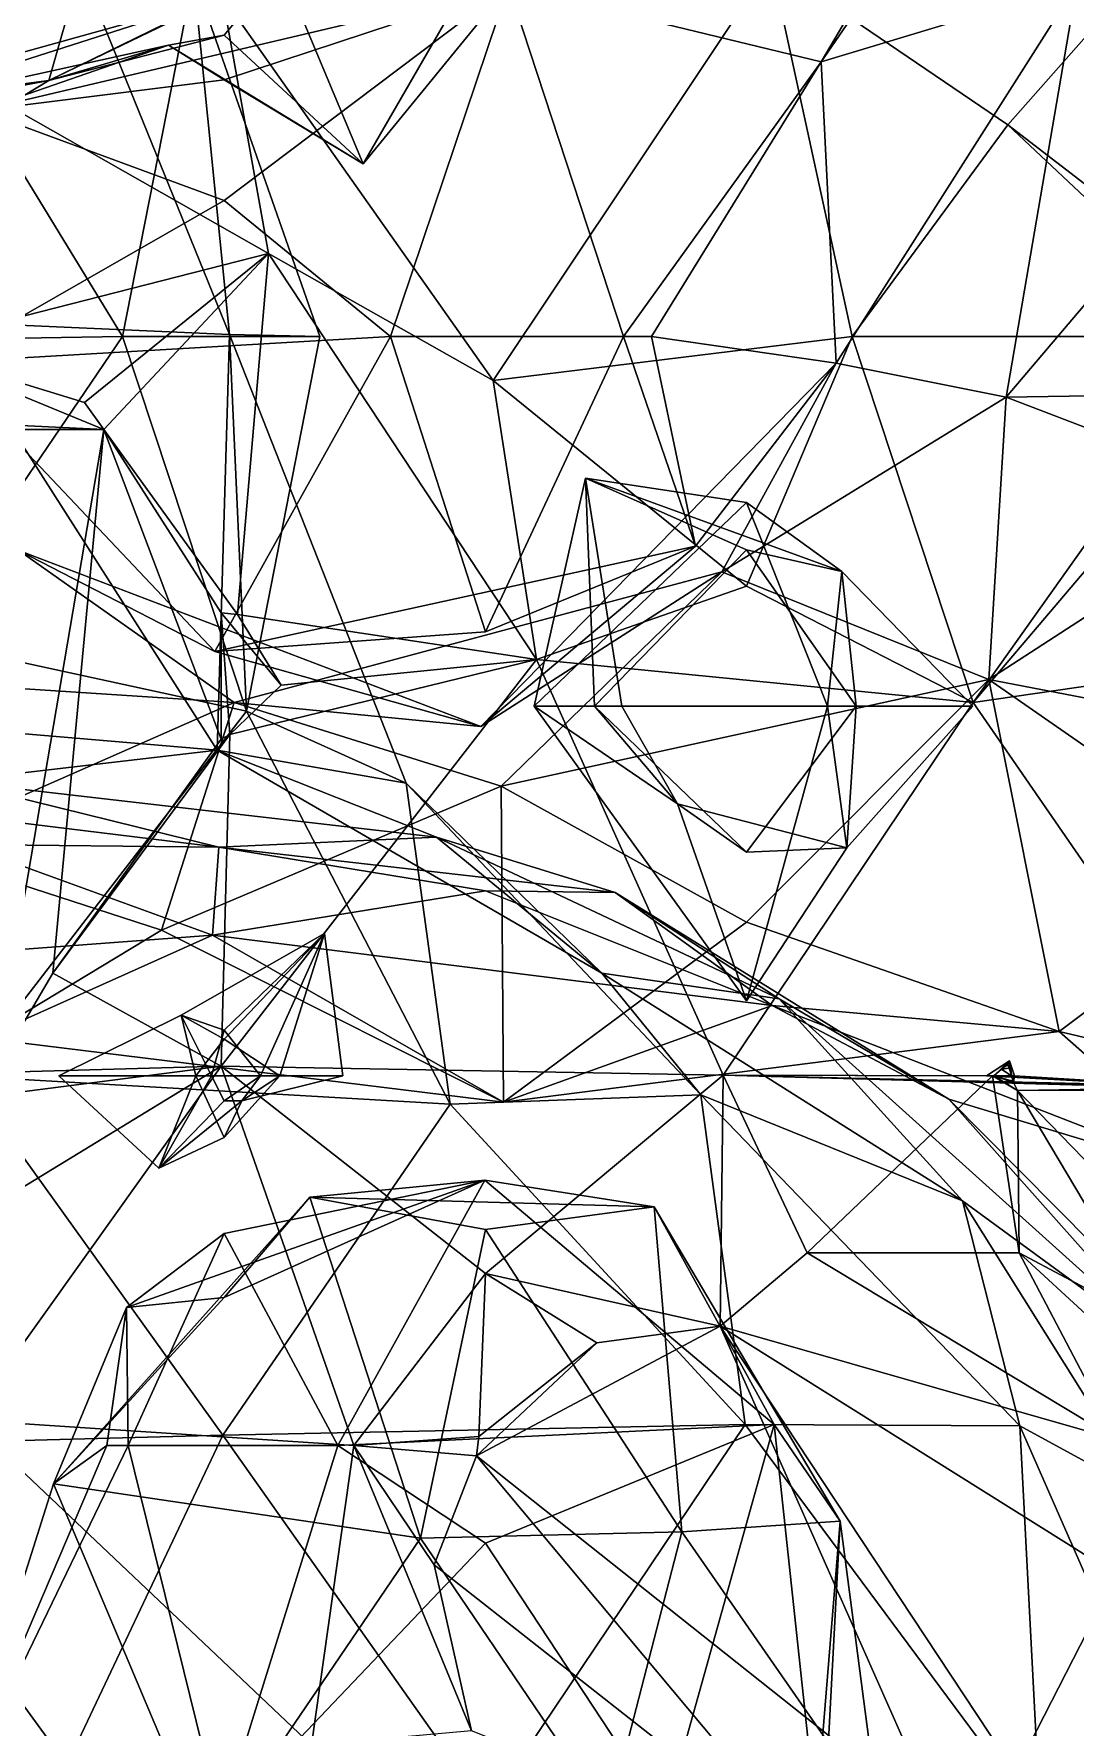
# Model space of a CAD drawing. Extents: x 290083 to 295691, y 4553739 to 4561622.
# Drawn here: x 291461 to 291511.2, y 4554207.2 to 4554288.8 of the extents above; entities that cross this region are included whole.
import ezdxf

# ---------------------------------------------------------------- set-up
doc = ezdxf.new("R2010")
doc.units = 0
doc.layers.add('Au_ppm_Pref_-_0_3', color=7, linetype='CONTINUOUS')

msp = doc.modelspace()

# ---------------------------------------------------------------- linework, layer by layer
at = {"layer": 'Au_ppm_Pref_-_0_3'}
for points in [[(291472.878, 4554292.065, 1836.544), (291468.679, 4554311.008, 1841.108), (291461.681, 4554286.575, 1841.089)], [(291470.064, 4554290.625, 1847.158), (291461.681, 4554286.575, 1841.089), (291468.679, 4554311.008, 1841.108)], [(291511.182, 4554305.288, 1823.373), (291504.564, 4554297.045, 1827.472), (291498.935, 4554287.478, 1824.34)], [(291498.935, 4554287.478, 1824.34), (291511.265, 4554291.203, 1817.7), (291511.182, 4554305.288, 1823.373)], [(291498.935, 4554287.478, 1824.34), (291504.564, 4554297.045, 1827.472), (291483.845, 4554291.146, 1829.673)], [(291445.756, 4554291.008, 1774.406), (291461.856, 4554295.35, 1770.938), (291456.604, 4554274.942, 1773.9)], [(291456.604, 4554274.942, 1773.9), (291461.856, 4554295.35, 1770.938), (291470.392, 4554274.342, 1769.929)], [(291461.856, 4554295.35, 1770.938), (291468.668, 4554291.63, 1764.332), (291470.392, 4554274.342, 1769.929)], [(291461.681, 4554286.575, 1841.089), (291470.136, 4554288.76, 1836.353), (291472.878, 4554292.065, 1836.544)], [(291483.115, 4554272.122, 1846.922), (291470.064, 4554290.625, 1847.158), (291496.512, 4554292.203, 1846.709)], [(291470.136, 4554288.76, 1836.353), (291476.848, 4554282.572, 1835.251), (291472.878, 4554292.065, 1836.544)], [(291482.331, 4554292.065, 1835.251), (291472.878, 4554292.065, 1836.544), (291476.848, 4554282.572, 1835.251)], [(291483.845, 4554291.146, 1829.673), (291482.331, 4554292.065, 1835.251), (291476.848, 4554282.572, 1835.251)], [(291500.423, 4554274.247, 1850.671), (291483.115, 4554272.122, 1846.922), (291496.512, 4554292.203, 1846.709)], [(291507.933, 4554284.45, 1850.531), (291500.423, 4554274.247, 1850.671), (291496.512, 4554292.203, 1846.709)], [(291514.646, 4554292.065, 1849.905), (291507.933, 4554284.45, 1850.531), (291496.512, 4554292.203, 1846.709)], [(291519.742, 4554275.365, 1853.069), (291507.933, 4554284.45, 1850.531), (291514.646, 4554292.065, 1849.905)], [(291468.668, 4554291.63, 1764.332), (291456.063, 4554289.23, 1759.68), (291465.244, 4554274.247, 1760.346)], [(291458.359, 4554285.14, 1830.052), (291483.845, 4554291.146, 1829.673), (291470.136, 4554286.608, 1833.432)], [(291483.845, 4554291.146, 1829.673), (291458.359, 4554285.14, 1830.052), (291470.136, 4554280.802, 1827.127)], [(291474.757, 4554274.247, 1763.979), (291468.668, 4554291.63, 1764.332), (291465.244, 4554274.247, 1760.346)], [(291468.668, 4554291.63, 1764.332), (291474.757, 4554274.247, 1763.979), (291470.392, 4554274.342, 1769.929)], [(291476.848, 4554282.572, 1835.251), (291470.136, 4554286.608, 1833.432), (291483.845, 4554291.146, 1829.673)], [(291483.845, 4554291.146, 1829.673), (291470.136, 4554280.802, 1827.127), (291478.161, 4554274.247, 1825.529)], [(291483.845, 4554291.146, 1829.673), (291478.161, 4554274.247, 1825.529), (291489.398, 4554274.247, 1826.514)], [(291483.845, 4554291.146, 1829.673), (291489.398, 4554274.247, 1826.514), (291498.935, 4554287.478, 1824.34)], [(291498.935, 4554287.478, 1824.34), (291499.649, 4554272.959, 1817.923), (291511.265, 4554291.203, 1817.7)], [(291499.649, 4554272.959, 1817.923), (291507.845, 4554271.326, 1811.203), (291511.265, 4554291.203, 1817.7)], [(291511.265, 4554291.203, 1817.7), (291507.845, 4554271.326, 1811.203), (291520.533, 4554286.25, 1813.432)], [(291457.536, 4554286.61, 1851.251), (291449.921, 4554285.017, 1847.13), (291470.064, 4554290.625, 1847.158)], [(291470.064, 4554290.625, 1847.158), (291449.921, 4554285.017, 1847.13), (291461.681, 4554286.575, 1841.089)], [(291470.064, 4554290.625, 1847.158), (291472.286, 4554278.239, 1854.407), (291457.536, 4554286.61, 1851.251)], [(291472.286, 4554278.239, 1854.407), (291470.064, 4554290.625, 1847.158), (291483.115, 4554272.122, 1846.922)], [(291445.643, 4554273.918, 1759.301), (291465.244, 4554274.247, 1760.346), (291456.063, 4554289.23, 1759.68)], [(291467.457, 4554288.277, 1835.251), (291470.136, 4554288.76, 1836.353), (291461.681, 4554286.575, 1841.089)], [(291470.136, 4554288.76, 1836.353), (291467.457, 4554288.277, 1835.251), (291476.848, 4554282.572, 1835.251)], [(291467.457, 4554288.277, 1835.251), (291461.681, 4554286.575, 1841.089), (291448.051, 4554284.007, 1834.033)], [(291467.457, 4554288.277, 1835.251), (291448.051, 4554284.007, 1834.033), (291458.359, 4554285.14, 1830.052)], [(291458.359, 4554285.14, 1830.052), (291470.136, 4554286.608, 1833.432), (291467.457, 4554288.277, 1835.251)], [(291470.136, 4554286.608, 1833.432), (291476.848, 4554282.572, 1835.251), (291467.457, 4554288.277, 1835.251)], [(291498.935, 4554287.478, 1824.34), (291489.398, 4554274.247, 1826.514), (291490.75, 4554274.247, 1823.373)], [(291498.935, 4554287.478, 1824.34), (291490.75, 4554274.247, 1823.373), (291499.649, 4554272.959, 1817.923)], [(291461.681, 4554286.575, 1841.089), (291449.921, 4554285.017, 1847.13), (291443.58, 4554275.644, 1841.421)], [(291461.681, 4554286.575, 1841.089), (291443.58, 4554275.644, 1841.421), (291448.051, 4554284.007, 1834.033)], [(291472.286, 4554278.239, 1854.407), (291454.64, 4554273.744, 1853.019), (291457.536, 4554286.61, 1851.251)], [(291520.533, 4554286.25, 1813.432), (291507.845, 4554271.326, 1811.203), (291531.104, 4554271.685, 1812.271)], [(291458.359, 4554285.14, 1830.052), (291456.493, 4554272.996, 1823.552), (291470.136, 4554280.802, 1827.127)], [(291518.801, 4554274.247, 1853.069), (291500.423, 4554274.247, 1850.671), (291507.933, 4554284.45, 1850.531)], [(291518.801, 4554274.247, 1853.069), (291507.933, 4554284.45, 1850.531), (291519.742, 4554275.365, 1853.069)], [(291470.136, 4554280.802, 1827.127), (291456.493, 4554272.996, 1823.552), (291478.161, 4554274.247, 1825.529)], [(291472.286, 4554278.239, 1854.407), (291463.408, 4554271.056, 1855.583), (291454.64, 4554273.744, 1853.019)], [(291463.408, 4554271.056, 1855.583), (291472.286, 4554278.239, 1854.407), (291464.346, 4554269.763, 1855.838)], [(291472.286, 4554278.239, 1854.407), (291470.78, 4554260.843, 1857.592), (291464.346, 4554269.763, 1855.838)], [(291472.286, 4554278.239, 1854.407), (291485.202, 4554258.674, 1854.737), (291470.78, 4554260.843, 1857.592)], [(291485.202, 4554258.674, 1854.737), (291472.286, 4554278.239, 1854.407), (291483.115, 4554272.122, 1846.922)], [(291469.799, 4554254.302, 1775.53), (291444.993, 4554256.42, 1776.027), (291456.604, 4554274.942, 1773.9)], [(291456.604, 4554274.942, 1773.9), (291470.392, 4554274.342, 1769.929), (291469.799, 4554254.302, 1775.53)], [(291441.367, 4554270.865, 1848.999), (291454.64, 4554273.744, 1853.019), (291464.346, 4554269.763, 1855.838)], [(291445.643, 4554273.918, 1759.301), (291455.303, 4554259.639, 1760.163), (291465.244, 4554274.247, 1760.346)], [(291454.64, 4554273.744, 1853.019), (291463.408, 4554271.056, 1855.583), (291464.346, 4554269.763, 1855.838)], [(291465.244, 4554274.247, 1760.346), (291455.303, 4554259.639, 1760.163), (291471.219, 4554256.185, 1763.885)], [(291478.161, 4554274.247, 1825.529), (291456.493, 4554272.996, 1823.552), (291469.688, 4554259.062, 1823.241)], [(291474.757, 4554274.247, 1763.979), (291465.244, 4554274.247, 1760.346), (291471.219, 4554256.185, 1763.885)], [(291478.161, 4554274.247, 1825.529), (291469.688, 4554259.062, 1823.241), (291482.735, 4554260.004, 1828.12)], [(291478.915, 4554252.718, 1770.515), (291469.799, 4554254.302, 1775.53), (291470.392, 4554274.342, 1769.929)], [(291474.757, 4554274.247, 1763.979), (291471.219, 4554256.185, 1763.885), (291470.392, 4554274.342, 1769.929)], [(291478.915, 4554252.718, 1770.515), (291470.392, 4554274.342, 1769.929), (291471.219, 4554256.185, 1763.885)], [(291478.161, 4554274.247, 1825.529), (291482.735, 4554260.004, 1828.12), (291489.398, 4554274.247, 1826.514)], [(291489.398, 4554274.247, 1826.514), (291482.735, 4554260.004, 1828.12), (291492.876, 4554264.144, 1821.96)], [(291500.423, 4554274.247, 1850.671), (291495.334, 4554262.211, 1849.057), (291483.115, 4554272.122, 1846.922)], [(291489.398, 4554274.247, 1826.514), (291492.876, 4554264.144, 1821.96), (291490.75, 4554274.247, 1823.373)], [(291499.649, 4554272.959, 1817.923), (291490.75, 4554274.247, 1823.373), (291492.876, 4554264.144, 1821.96)], [(291506.252, 4554256.604, 1852.453), (291495.334, 4554262.211, 1849.057), (291500.423, 4554274.247, 1850.671)], [(291518.801, 4554274.247, 1853.069), (291506.252, 4554256.604, 1852.453), (291500.423, 4554274.247, 1850.671)], [(291518.801, 4554274.247, 1853.069), (291516.977, 4554269.219, 1853.069), (291506.252, 4554256.604, 1852.453)], [(291456.493, 4554272.996, 1823.552), (291460.245, 4554263.932, 1816.209), (291469.688, 4554259.062, 1823.241)], [(291482.512, 4554255.442, 1817.64), (291499.649, 4554272.959, 1817.923), (291492.876, 4554264.144, 1821.96)], [(291482.512, 4554255.442, 1817.64), (291494.139, 4554262.91, 1811.688), (291499.649, 4554272.959, 1817.923)], [(291499.649, 4554272.959, 1817.923), (291494.139, 4554262.91, 1811.688), (291507.845, 4554271.326, 1811.203)], [(291495.334, 4554262.211, 1849.057), (291485.202, 4554258.674, 1854.737), (291483.115, 4554272.122, 1846.922)], [(291507.845, 4554271.326, 1811.203), (291494.139, 4554262.91, 1811.688), (291507.014, 4554257.709, 1805.213)], [(291507.845, 4554271.326, 1811.203), (291507.014, 4554257.709, 1805.213), (291520.533, 4554266.475, 1808.145)], [(291531.104, 4554271.685, 1812.271), (291507.845, 4554271.326, 1811.203), (291520.533, 4554266.475, 1808.145)], [(291439.238, 4554269.763, 1848.341), (291441.367, 4554270.865, 1848.999), (291464.346, 4554269.763, 1855.838)], [(291459.047, 4554238.771, 1854.394), (291439.238, 4554269.763, 1848.341), (291464.346, 4554269.763, 1855.838)], [(291464.346, 4554269.763, 1855.838), (291461.886, 4554243.554, 1855.22), (291459.047, 4554238.771, 1854.394)], [(291464.346, 4554269.763, 1855.838), (291470, 4554254.832, 1857.592), (291461.886, 4554243.554, 1855.22)], [(291464.346, 4554269.763, 1855.838), (291470, 4554260.919, 1857.565), (291470, 4554254.832, 1857.592)], [(291464.346, 4554269.763, 1855.838), (291470.78, 4554260.843, 1857.592), (291470, 4554260.919, 1857.565)], [(291531.289, 4554260.233, 1850.933), (291506.252, 4554256.604, 1852.453), (291516.977, 4554269.219, 1853.069)], [(291487.563, 4554267.419, 1835.251), (291485.087, 4554256.429, 1830.421), (291489.313, 4554256.429, 1835.251)], [(291487.563, 4554267.419, 1835.251), (291495.334, 4554266.248, 1831.978), (291485.087, 4554256.429, 1830.421)], [(291487.563, 4554267.419, 1835.251), (291489.313, 4554256.429, 1835.251), (291488.003, 4554256.429, 1838.707)], [(291487.563, 4554267.419, 1835.251), (291488.003, 4554256.429, 1838.707), (291495.334, 4554263.964, 1837.763)], [(291487.563, 4554267.419, 1835.251), (291495.334, 4554263.964, 1837.763), (291499.928, 4554262.926, 1835.251)], [(291487.563, 4554267.419, 1835.251), (291499.928, 4554262.926, 1835.251), (291495.334, 4554266.248, 1831.978)], [(291520.533, 4554266.475, 1808.145), (291507.014, 4554257.709, 1805.213), (291530.44, 4554253.222, 1806.765)], [(291495.334, 4554266.248, 1831.978), (291499.23, 4554256.429, 1833.415), (291485.087, 4554256.429, 1830.421)], [(291495.334, 4554266.248, 1831.978), (291499.928, 4554262.926, 1835.251), (291499.23, 4554256.429, 1833.415)], [(291482.512, 4554255.442, 1817.64), (291492.876, 4554264.144, 1821.96), (291469.688, 4554259.062, 1823.241)], [(291469.688, 4554259.062, 1823.241), (291492.876, 4554264.144, 1821.96), (291482.735, 4554260.004, 1828.12)], [(291488.003, 4554256.429, 1838.707), (291500.612, 4554256.429, 1837.74), (291495.334, 4554263.964, 1837.763)], [(291499.928, 4554262.926, 1835.251), (291495.334, 4554263.964, 1837.763), (291500.612, 4554256.429, 1837.74)], [(291445.738, 4554258.224, 1809.886), (291470.617, 4554256.613, 1811.519), (291460.245, 4554263.932, 1816.209)], [(291469.688, 4554259.062, 1823.241), (291460.245, 4554263.932, 1816.209), (291482.512, 4554255.442, 1817.64)], [(291482.512, 4554255.442, 1817.64), (291460.245, 4554263.932, 1816.209), (291470.617, 4554256.613, 1811.519)], [(291482.512, 4554255.442, 1817.64), (291470.617, 4554256.613, 1811.519), (291494.139, 4554262.91, 1811.688)], [(291494.139, 4554262.91, 1811.688), (291470.617, 4554256.613, 1811.519), (291483.505, 4554252.57, 1806.572)], [(291483.505, 4554252.57, 1806.572), (291507.014, 4554257.709, 1805.213), (291494.139, 4554262.91, 1811.688)], [(291499.928, 4554262.926, 1835.251), (291506.25, 4554256.429, 1835.251), (291499.23, 4554256.429, 1833.415)], [(291499.928, 4554262.926, 1835.251), (291500.612, 4554256.429, 1837.74), (291506.25, 4554256.429, 1835.251)], [(291506.252, 4554256.604, 1852.453), (291485.202, 4554258.674, 1854.737), (291495.334, 4554262.211, 1849.057)], [(291472.891, 4554257.439, 1857.68), (291470, 4554260.919, 1857.565), (291470.78, 4554260.843, 1857.592)], [(291470, 4554254.832, 1857.592), (291470, 4554260.919, 1857.565), (291470.41, 4554255.057, 1857.605)], [(291470.41, 4554255.057, 1857.605), (291470, 4554260.919, 1857.565), (291472.891, 4554257.439, 1857.68)], [(291470.78, 4554260.843, 1857.592), (291485.202, 4554258.674, 1854.737), (291472.891, 4554257.439, 1857.68)], [(291519.128, 4554237.95, 1851.544), (291506.252, 4554256.604, 1852.453), (291531.289, 4554260.233, 1850.933)], [(291455.303, 4554259.639, 1760.163), (291457.632, 4554238.592, 1763.915), (291471.219, 4554256.185, 1763.885)], [(291470.41, 4554255.057, 1857.605), (291485.202, 4554258.674, 1854.737), (291470.004, 4554239.084, 1852.715)], [(291470.004, 4554239.084, 1852.715), (291485.202, 4554258.674, 1854.737), (291494.205, 4554238.653, 1852.426)], [(291470.41, 4554255.057, 1857.605), (291472.891, 4554257.439, 1857.68), (291485.202, 4554258.674, 1854.737)], [(291506.252, 4554256.604, 1852.453), (291494.205, 4554238.653, 1852.426), (291485.202, 4554258.674, 1854.737)], [(291454.773, 4554249.626, 1806.52), (291470.617, 4554256.613, 1811.519), (291445.738, 4554258.224, 1809.886)], [(291483.505, 4554252.57, 1806.572), (291495.334, 4554246.026, 1803.083), (291507.014, 4554257.709, 1805.213)], [(291495.334, 4554246.026, 1803.083), (291510.4, 4554240.747, 1799.244), (291507.014, 4554257.709, 1805.213)], [(291510.4, 4554240.747, 1799.244), (291520.533, 4554248.33, 1802.315), (291507.014, 4554257.709, 1805.213)], [(291530.44, 4554253.222, 1806.765), (291507.014, 4554257.709, 1805.213), (291520.533, 4554248.33, 1802.315)], [(291454.773, 4554249.626, 1806.52), (291467.119, 4554245.634, 1804.636), (291470.617, 4554256.613, 1811.519)], [(291467.119, 4554245.634, 1804.636), (291483.505, 4554252.57, 1806.572), (291470.617, 4554256.613, 1811.519)], [(291506.252, 4554256.604, 1852.453), (291519.128, 4554237.95, 1851.544), (291494.205, 4554238.653, 1852.426)], [(291456.973, 4554252.821, 1781.706), (291444.993, 4554256.42, 1776.027), (291469.799, 4554254.302, 1775.53)], [(291457.632, 4554238.592, 1763.915), (291481.037, 4554237.252, 1765.233), (291471.219, 4554256.185, 1763.885)], [(291481.037, 4554237.252, 1765.233), (291478.915, 4554252.718, 1770.515), (291471.219, 4554256.185, 1763.885)], [(291489.313, 4554256.429, 1835.251), (291485.087, 4554256.429, 1830.421), (291492.002, 4554251.717, 1835.251)], [(291492.002, 4554251.717, 1835.251), (291485.087, 4554256.429, 1830.421), (291495.334, 4554242.231, 1830.519)], [(291485.087, 4554256.429, 1830.421), (291499.23, 4554256.429, 1833.415), (291495.334, 4554242.231, 1830.519)], [(291488.003, 4554256.429, 1838.707), (291492.002, 4554251.717, 1835.251), (291495.334, 4554249.385, 1837.599)], [(291488.003, 4554256.429, 1838.707), (291495.334, 4554249.385, 1837.599), (291500.612, 4554256.429, 1837.74)], [(291488.003, 4554256.429, 1838.707), (291489.313, 4554256.429, 1835.251), (291492.002, 4554251.717, 1835.251)], [(291500.164, 4554249.599, 1835.251), (291500.612, 4554256.429, 1837.74), (291495.334, 4554249.385, 1837.599)], [(291500.164, 4554249.599, 1835.251), (291495.334, 4554242.231, 1830.519), (291499.23, 4554256.429, 1833.415)], [(291500.164, 4554249.599, 1835.251), (291499.23, 4554256.429, 1833.415), (291506.25, 4554256.429, 1835.251)], [(291500.164, 4554249.599, 1835.251), (291506.25, 4554256.429, 1835.251), (291500.612, 4554256.429, 1837.74)], [(291470, 4554254.832, 1857.592), (291470.41, 4554255.057, 1857.605), (291461.886, 4554243.554, 1855.22)], [(291470.41, 4554255.057, 1857.605), (291470.004, 4554239.084, 1852.715), (291461.886, 4554243.554, 1855.22)], [(291456.973, 4554252.821, 1781.706), (291469.799, 4554254.302, 1775.53), (291480.379, 4554250.113, 1782.792)], [(291469.799, 4554254.302, 1775.53), (291488.345, 4554243.556, 1776.708), (291480.379, 4554250.113, 1782.792)], [(291469.799, 4554254.302, 1775.53), (291478.915, 4554252.718, 1770.515), (291488.345, 4554243.556, 1776.708)], [(291445.471, 4554252.626, 1787.647), (291456.973, 4554252.821, 1781.706), (291469.878, 4554249.63, 1786.969)], [(291445.471, 4554252.626, 1787.647), (291469.878, 4554249.63, 1786.969), (291457.536, 4554249.758, 1791.452)], [(291456.973, 4554252.821, 1781.706), (291480.379, 4554250.113, 1782.792), (291469.878, 4554249.63, 1786.969)], [(291483.505, 4554252.57, 1806.572), (291467.119, 4554245.634, 1804.636), (291483.611, 4554237.338, 1799.753)], [(291481.037, 4554237.252, 1765.233), (291493.132, 4554237.697, 1770.335), (291478.915, 4554252.718, 1770.515)], [(291493.132, 4554237.697, 1770.335), (291488.345, 4554243.556, 1776.708), (291478.915, 4554252.718, 1770.515)], [(291483.505, 4554252.57, 1806.572), (291483.611, 4554237.338, 1799.753), (291495.334, 4554246.026, 1803.083)], [(291500.164, 4554249.599, 1835.251), (291495.334, 4554249.385, 1837.599), (291492.002, 4554251.717, 1835.251)], [(291500.164, 4554249.599, 1835.251), (291492.002, 4554251.717, 1835.251), (291495.334, 4554242.231, 1830.519)], [(291469.878, 4554249.63, 1786.969), (291480.379, 4554250.113, 1782.792), (291488.99, 4554247.457, 1787.737)], [(291488.345, 4554243.556, 1776.708), (291496.902, 4554242.328, 1781.245), (291480.379, 4554250.113, 1782.792)], [(291480.379, 4554250.113, 1782.792), (291496.902, 4554242.328, 1781.245), (291488.99, 4554247.457, 1787.737)], [(291442.395, 4554243.363, 1794.711), (291457.536, 4554249.758, 1791.452), (291469.586, 4554245.387, 1793.668)], [(291467.119, 4554245.634, 1804.636), (291454.773, 4554249.626, 1806.52), (291458.492, 4554240.436, 1799.695)], [(291457.536, 4554249.758, 1791.452), (291469.878, 4554249.63, 1786.969), (291469.586, 4554245.387, 1793.668)], [(291482.735, 4554247.525, 1790.708), (291469.586, 4554245.387, 1793.668), (291469.878, 4554249.63, 1786.969)], [(291469.878, 4554249.63, 1786.969), (291488.99, 4554247.457, 1787.737), (291482.735, 4554247.525, 1790.708)], [(291533.387, 4554235.319, 1800.218), (291520.533, 4554248.33, 1802.315), (291510.4, 4554240.747, 1799.244)], [(291469.586, 4554245.387, 1793.668), (291482.735, 4554247.525, 1790.708), (291496.567, 4554241.998, 1793.83)], [(291482.735, 4554247.525, 1790.708), (291488.99, 4554247.457, 1787.737), (291496.567, 4554241.998, 1793.83)], [(291505.087, 4554237.49, 1787.679), (291496.567, 4554241.998, 1793.83), (291488.99, 4554247.457, 1787.737)], [(291488.99, 4554247.457, 1787.737), (291496.902, 4554242.328, 1781.245), (291505.087, 4554237.49, 1787.679)], [(291510.4, 4554240.747, 1799.244), (291495.334, 4554246.026, 1803.083), (291483.611, 4554237.338, 1799.753)], [(291442.395, 4554243.363, 1794.711), (291469.586, 4554245.387, 1793.668), (291458.492, 4554240.436, 1799.695)], [(291483.611, 4554237.338, 1799.753), (291467.119, 4554245.634, 1804.636), (291458.492, 4554240.436, 1799.695)], [(291483.611, 4554237.338, 1799.753), (291458.492, 4554240.436, 1799.695), (291469.586, 4554245.387, 1793.668)], [(291468.066, 4554241.538, 1841.191), (291470.136, 4554240.382, 1841.781), (291474.986, 4554245.47, 1841.191)], [(291474.986, 4554245.47, 1841.191), (291470.136, 4554240.816, 1840.456), (291468.066, 4554241.538, 1841.191)], [(291483.611, 4554237.338, 1799.753), (291469.586, 4554245.387, 1793.668), (291496.567, 4554241.998, 1793.83)], [(291474.986, 4554245.47, 1841.191), (291470.136, 4554240.382, 1841.781), (291472.831, 4554238.611, 1842.461)], [(291474.986, 4554245.47, 1841.191), (291471.889, 4554238.611, 1840.364), (291470.136, 4554240.816, 1840.456)], [(291475.862, 4554238.611, 1841.191), (291471.889, 4554238.611, 1840.364), (291474.986, 4554245.47, 1841.191)], [(291474.986, 4554245.47, 1841.191), (291472.831, 4554238.611, 1842.461), (291475.862, 4554238.611, 1841.191)], [(291461.886, 4554243.554, 1855.22), (291470.004, 4554239.084, 1852.715), (291459.047, 4554238.771, 1854.394)], [(291505.752, 4554232.596, 1776.835), (291496.902, 4554242.328, 1781.245), (291488.345, 4554243.556, 1776.708)], [(291505.752, 4554232.596, 1776.835), (291488.345, 4554243.556, 1776.708), (291493.132, 4554237.697, 1770.335)], [(291483.611, 4554237.338, 1799.753), (291496.567, 4554241.998, 1793.83), (291510.4, 4554240.747, 1799.244)], [(291518.812, 4554233.341, 1794.622), (291510.4, 4554240.747, 1799.244), (291496.567, 4554241.998, 1793.83)], [(291518.812, 4554233.341, 1794.622), (291496.567, 4554241.998, 1793.83), (291505.087, 4554237.49, 1787.679)], [(291505.752, 4554232.596, 1776.835), (291516.358, 4554224.828, 1781.797), (291496.902, 4554242.328, 1781.245)], [(291496.902, 4554242.328, 1781.245), (291516.358, 4554224.828, 1781.797), (291505.087, 4554237.49, 1787.679)], [(291462.174, 4554238.611, 1841.191), (291468.769, 4554238.611, 1841.835), (291468.066, 4554241.538, 1841.191)], [(291468.066, 4554241.538, 1841.191), (291469.536, 4554238.611, 1840.908), (291462.174, 4554238.611, 1841.191)], [(291468.066, 4554241.538, 1841.191), (291468.769, 4554238.611, 1841.835), (291470.136, 4554240.382, 1841.781)], [(291468.066, 4554241.538, 1841.191), (291470.136, 4554240.816, 1840.456), (291469.536, 4554238.611, 1840.908)], [(291472.831, 4554238.611, 1842.461), (291470.136, 4554240.382, 1841.781), (291468.769, 4554238.611, 1841.835)], [(291470.136, 4554240.816, 1840.456), (291471.889, 4554238.611, 1840.364), (291469.536, 4554238.611, 1840.908)], [(291518.812, 4554233.341, 1794.622), (291533.387, 4554235.319, 1800.218), (291510.4, 4554240.747, 1799.244)], [(291458.138, 4554237.556, 1854.214), (291470.004, 4554239.084, 1852.715), (291455.236, 4554230.077, 1853.819)], [(291455.236, 4554230.077, 1853.819), (291470.004, 4554239.084, 1852.715), (291457.796, 4554222.017, 1852.595)], [(291457.796, 4554222.017, 1852.595), (291470.004, 4554239.084, 1852.715), (291476.396, 4554220.793, 1856.057)], [(291470.004, 4554239.084, 1852.715), (291458.138, 4554237.556, 1854.214), (291459.047, 4554238.771, 1854.394)], [(291470.004, 4554239.084, 1852.715), (291482.735, 4554229.091, 1855.835), (291476.396, 4554220.793, 1856.057)], [(291470.004, 4554239.084, 1852.715), (291494.205, 4554238.653, 1852.426), (291482.735, 4554229.091, 1855.835)], [(291482.735, 4554229.091, 1855.835), (291494.205, 4554238.653, 1852.426), (291494.055, 4554226.554, 1858.306)], [(291494.055, 4554226.554, 1858.306), (291494.205, 4554238.653, 1852.426), (291498.255, 4554230.077, 1858.674)], [(291494.205, 4554238.653, 1852.426), (291512.34, 4554238.204, 1853.069), (291515.504, 4554238.146, 1853.612)], [(291494.205, 4554238.653, 1852.426), (291519.128, 4554237.95, 1851.544), (291512.34, 4554238.204, 1853.069)], [(291494.205, 4554238.653, 1852.426), (291515.504, 4554238.146, 1853.612), (291506.899, 4554238.611, 1858.521)], [(291498.255, 4554230.077, 1858.674), (291494.205, 4554238.653, 1852.426), (291507.186, 4554238.612, 1858.943)], [(291507.186, 4554238.612, 1858.943), (291494.205, 4554238.653, 1852.426), (291506.899, 4554238.611, 1858.521)], [(291506.899, 4554238.611, 1858.521), (291508.018, 4554239.344, 1858.893), (291507.263, 4554238.611, 1858.946)], [(291508.018, 4554239.344, 1858.893), (291506.899, 4554238.611, 1858.521), (291508.252, 4554238.611, 1858.859)], [(291507.263, 4554238.611, 1858.946), (291508.018, 4554239.344, 1858.893), (291507.63, 4554238.938, 1858.957)], [(291508.116, 4554238.599, 1858.975), (291507.263, 4554238.611, 1858.946), (291507.63, 4554238.938, 1858.957)], [(291508.018, 4554239.344, 1858.893), (291507.907, 4554239.146, 1858.966), (291507.63, 4554238.938, 1858.957)], [(291507.991, 4554238.99, 1858.969), (291507.63, 4554238.938, 1858.957), (291507.907, 4554239.146, 1858.966)], [(291508.116, 4554238.599, 1858.975), (291507.63, 4554238.938, 1858.957), (291507.991, 4554238.99, 1858.969)], [(291507.907, 4554239.146, 1858.966), (291508.018, 4554239.344, 1858.893), (291507.991, 4554238.99, 1858.969)], [(291508.116, 4554238.599, 1858.975), (291507.991, 4554238.99, 1858.969), (291508.018, 4554239.344, 1858.893)], [(291508.116, 4554238.599, 1858.975), (291508.018, 4554239.344, 1858.893), (291508.252, 4554238.611, 1858.859)], [(291451.322, 4554220.793, 1766.989), (291470.073, 4554221.298, 1763.609), (291457.632, 4554238.592, 1763.915)], [(291470.073, 4554221.298, 1763.609), (291481.037, 4554237.252, 1765.233), (291457.632, 4554238.592, 1763.915)], [(291466.994, 4554234.168, 1841.191), (291468.769, 4554238.611, 1841.835), (291462.174, 4554238.611, 1841.191)], [(291462.174, 4554238.611, 1841.191), (291469.536, 4554238.611, 1840.908), (291466.994, 4554234.168, 1841.191)], [(291466.994, 4554234.168, 1841.191), (291470.136, 4554235.637, 1842.182), (291468.769, 4554238.611, 1841.835)], [(291466.994, 4554234.168, 1841.191), (291469.536, 4554238.611, 1840.908), (291470.136, 4554237.402, 1840.788)], [(291470.136, 4554235.637, 1842.182), (291472.831, 4554238.611, 1842.461), (291468.769, 4554238.611, 1841.835)], [(291471.889, 4554238.611, 1840.364), (291470.136, 4554237.402, 1840.788), (291469.536, 4554238.611, 1840.908)], [(291470.985, 4554237.41, 1841.191), (291472.831, 4554238.611, 1842.461), (291470.136, 4554235.637, 1842.182)], [(291470.985, 4554237.41, 1841.191), (291470.136, 4554237.402, 1840.788), (291471.889, 4554238.611, 1840.364)], [(291475.862, 4554238.611, 1841.191), (291472.831, 4554238.611, 1842.461), (291470.985, 4554237.41, 1841.191)], [(291470.985, 4554237.41, 1841.191), (291471.889, 4554238.611, 1840.364), (291475.862, 4554238.611, 1841.191)], [(291498.255, 4554230.077, 1858.674), (291507.186, 4554238.612, 1858.943), (291508.474, 4554230.077, 1859.026)], [(291507.186, 4554238.612, 1858.943), (291506.899, 4554238.611, 1858.521), (291507.263, 4554238.611, 1858.946)], [(291515.504, 4554238.146, 1853.612), (291515.904, 4554238.146, 1853.712), (291506.899, 4554238.611, 1858.521)], [(291506.899, 4554238.611, 1858.521), (291515.904, 4554238.146, 1853.712), (291508.252, 4554238.611, 1858.859)], [(291508.392, 4554237.9, 1858.988), (291507.186, 4554238.612, 1858.943), (291507.263, 4554238.611, 1858.946)], [(291508.474, 4554230.077, 1859.026), (291507.186, 4554238.612, 1858.943), (291508.392, 4554237.9, 1858.988)], [(291508.175, 4554238.36, 1858.978), (291507.263, 4554238.611, 1858.946), (291508.116, 4554238.599, 1858.975)], [(291508.198, 4554238.296, 1858.98), (291507.263, 4554238.611, 1858.946), (291508.175, 4554238.36, 1858.978)], [(291508.392, 4554237.9, 1858.988), (291507.263, 4554238.611, 1858.946), (291508.198, 4554238.296, 1858.98)], [(291508.175, 4554238.36, 1858.978), (291508.116, 4554238.599, 1858.975), (291508.252, 4554238.611, 1858.859)], [(291508.198, 4554238.296, 1858.98), (291508.175, 4554238.36, 1858.978), (291508.252, 4554238.611, 1858.859)], [(291508.252, 4554238.611, 1858.859), (291515.904, 4554238.146, 1853.712), (291508.198, 4554238.296, 1858.98)], [(291516.442, 4554238.035, 1853.371), (291508.198, 4554238.296, 1858.98), (291515.904, 4554238.146, 1853.712)], [(291508.392, 4554237.9, 1858.988), (291508.198, 4554238.296, 1858.98), (291516.442, 4554238.035, 1853.371)], [(291516.911, 4554237.94, 1853.081), (291508.392, 4554237.9, 1858.988), (291516.442, 4554238.035, 1853.371)], [(291516.911, 4554237.94, 1853.081), (291517.373, 4554228.67, 1856.104), (291508.392, 4554237.9, 1858.988)], [(291508.474, 4554230.077, 1859.026), (291508.392, 4554237.9, 1858.988), (291515.181, 4554226.521, 1858.395)], [(291508.392, 4554237.9, 1858.988), (291517.373, 4554228.67, 1856.104), (291515.181, 4554226.521, 1858.395)], [(291470.985, 4554237.41, 1841.191), (291470.136, 4554235.637, 1842.182), (291466.994, 4554234.168, 1841.191)], [(291466.994, 4554234.168, 1841.191), (291470.136, 4554237.402, 1840.788), (291470.985, 4554237.41, 1841.191)], [(291495.268, 4554221.817, 1764.028), (291481.037, 4554237.252, 1765.233), (291470.073, 4554221.298, 1763.609)], [(291481.037, 4554237.252, 1765.233), (291495.268, 4554221.817, 1764.028), (291493.132, 4554237.697, 1770.335)], [(291493.132, 4554237.697, 1770.335), (291508.516, 4554221.753, 1769.948), (291505.752, 4554232.596, 1776.835)], [(291508.516, 4554221.753, 1769.948), (291493.132, 4554237.697, 1770.335), (291495.268, 4554221.817, 1764.028)], [(291505.087, 4554237.49, 1787.679), (291520.672, 4554221.761, 1787.793), (291518.812, 4554233.341, 1794.622)], [(291516.358, 4554224.828, 1781.797), (291520.672, 4554221.761, 1787.793), (291505.087, 4554237.49, 1787.679)], [(291465.433, 4554227.443, 1811.494), (291470.136, 4554227.938, 1813.876), (291482.708, 4554233.583, 1811.792)], [(291482.708, 4554233.583, 1811.792), (291470.136, 4554231.015, 1808.087), (291465.433, 4554227.443, 1811.494)], [(291475.628, 4554220.793, 1808.905), (291470.136, 4554231.015, 1808.087), (291482.708, 4554233.583, 1811.792)], [(291470.136, 4554227.938, 1813.876), (291474.269, 4554232.766, 1817.433), (291482.708, 4554233.583, 1811.792)], [(291490.869, 4554232.297, 1817.433), (291482.708, 4554233.583, 1811.792), (291474.269, 4554232.766, 1817.433)], [(291496.67, 4554221.819, 1810.925), (291475.628, 4554220.793, 1808.905), (291482.708, 4554233.583, 1811.792)], [(291490.869, 4554232.297, 1817.433), (291496.67, 4554221.819, 1810.925), (291482.708, 4554233.583, 1811.792)], [(291461.913, 4554218.955, 1816.664), (291479.613, 4554216.342, 1820.389), (291474.269, 4554232.766, 1817.433)], [(291470.136, 4554227.938, 1813.876), (291461.913, 4554218.955, 1816.664), (291474.269, 4554232.766, 1817.433)], [(291479.613, 4554216.342, 1820.389), (291482.735, 4554231.213, 1820.907), (291474.269, 4554232.766, 1817.433)], [(291474.269, 4554232.766, 1817.433), (291482.735, 4554231.213, 1820.907), (291490.869, 4554232.297, 1817.433)], [(291490.869, 4554232.297, 1817.433), (291482.735, 4554231.213, 1820.907), (291492.215, 4554216.646, 1820.52)], [(291490.869, 4554232.297, 1817.433), (291492.215, 4554216.646, 1820.52), (291499.851, 4554217.155, 1817.433)], [(291490.869, 4554232.297, 1817.433), (291499.851, 4554217.155, 1817.433), (291496.67, 4554221.819, 1810.925)], [(291505.752, 4554232.596, 1776.835), (291508.516, 4554221.753, 1769.948), (291514.634, 4554218.399, 1776.496)], [(291514.634, 4554218.399, 1776.496), (291516.358, 4554224.828, 1781.797), (291505.752, 4554232.596, 1776.835)], [(291465.516, 4554220.793, 1809.316), (291465.433, 4554227.443, 1811.494), (291470.136, 4554231.015, 1808.087)], [(291475.628, 4554220.793, 1808.905), (291465.516, 4554220.793, 1809.316), (291470.136, 4554231.015, 1808.087)], [(291479.613, 4554216.342, 1820.389), (291492.215, 4554216.646, 1820.52), (291482.735, 4554231.213, 1820.907)], [(291494.055, 4554226.554, 1858.306), (291498.255, 4554230.077, 1858.674), (291513.215, 4554221.076, 1858.618)], [(291498.255, 4554230.077, 1858.674), (291508.474, 4554230.077, 1859.026), (291513.215, 4554221.076, 1858.618)], [(291515.181, 4554226.521, 1858.395), (291515.331, 4554223.79, 1858.396), (291508.474, 4554230.077, 1859.026)], [(291508.474, 4554230.077, 1859.026), (291515.331, 4554223.79, 1858.396), (291513.215, 4554221.076, 1858.618)], [(291482.735, 4554229.091, 1855.835), (291482.415, 4554221.236, 1857.569), (291476.396, 4554220.793, 1856.057)], [(291482.735, 4554229.091, 1855.835), (291488.111, 4554225.748, 1858.051), (291482.415, 4554221.236, 1857.569)], [(291494.055, 4554226.554, 1858.306), (291488.111, 4554225.748, 1858.051), (291482.735, 4554229.091, 1855.835)], [(291461.913, 4554218.955, 1816.664), (291470.136, 4554227.938, 1813.876), (291465.433, 4554227.443, 1811.494)], [(291464.485, 4554220.793, 1811.494), (291461.913, 4554218.955, 1816.664), (291465.433, 4554227.443, 1811.494)], [(291464.485, 4554220.793, 1811.494), (291465.433, 4554227.443, 1811.494), (291465.516, 4554220.793, 1809.316)], [(291482.314, 4554220.304, 1857.506), (291488.111, 4554225.748, 1858.051), (291494.055, 4554226.554, 1858.306)], [(291494.055, 4554226.554, 1858.306), (291504.722, 4554202.519, 1857.149), (291482.314, 4554220.304, 1857.506)], [(291494.055, 4554226.554, 1858.306), (291513.166, 4554214.588, 1858.205), (291508.279, 4554205.034, 1857.43)], [(291504.722, 4554202.519, 1857.149), (291494.055, 4554226.554, 1858.306), (291508.279, 4554205.034, 1857.43)], [(291494.055, 4554226.554, 1858.306), (291513.215, 4554221.076, 1858.618), (291513.166, 4554214.588, 1858.205)], [(291488.111, 4554225.748, 1858.051), (291482.314, 4554220.304, 1857.506), (291482.415, 4554221.236, 1857.569)], [(291456.839, 4554205.984, 1846.398), (291457.796, 4554222.017, 1852.595), (291474.355, 4554206.365, 1852.096)], [(291474.355, 4554206.365, 1852.096), (291457.796, 4554222.017, 1852.595), (291476.396, 4554220.793, 1856.057)], [(291482.802, 4554203.295, 1761.532), (291495.268, 4554221.817, 1764.028), (291470.073, 4554221.298, 1763.609)], [(291482.735, 4554216.093, 1807.122), (291475.628, 4554220.793, 1808.905), (291496.67, 4554221.819, 1810.925)], [(291491.394, 4554202.975, 1807.412), (291482.735, 4554216.093, 1807.122), (291496.67, 4554221.819, 1810.925)], [(291509.503, 4554202.626, 1763.925), (291495.268, 4554221.817, 1764.028), (291482.802, 4554203.295, 1761.532)], [(291496.67, 4554221.819, 1810.925), (291498.682, 4554202.975, 1812.971), (291491.394, 4554202.975, 1807.412)], [(291509.503, 4554202.626, 1763.925), (291508.516, 4554221.753, 1769.948), (291495.268, 4554221.817, 1764.028)], [(291499.851, 4554217.155, 1817.433), (291498.682, 4554202.975, 1812.971), (291496.67, 4554221.819, 1810.925)], [(291509.503, 4554202.626, 1763.925), (291517.469, 4554201.379, 1770.297), (291508.516, 4554221.753, 1769.948)], [(291517.469, 4554201.379, 1770.297), (291514.634, 4554218.399, 1776.496), (291508.516, 4554221.753, 1769.948)], [(291448.017, 4554205.69, 1770.602), (291462.554, 4554205.413, 1765.372), (291451.322, 4554220.793, 1766.989)], [(291451.322, 4554220.793, 1766.989), (291462.554, 4554205.413, 1765.372), (291470.073, 4554221.298, 1763.609)], [(291461.913, 4554218.955, 1816.664), (291464.485, 4554220.793, 1811.494), (291456.778, 4554202.776, 1811.456)], [(291456.778, 4554202.776, 1811.456), (291464.485, 4554220.793, 1811.494), (291465.516, 4554220.793, 1809.316)], [(291456.778, 4554202.776, 1811.456), (291465.516, 4554220.793, 1809.316), (291469.973, 4554202.695, 1805.507)], [(291462.554, 4554205.413, 1765.372), (291482.802, 4554203.295, 1761.532), (291470.073, 4554221.298, 1763.609)], [(291465.516, 4554220.793, 1809.316), (291475.628, 4554220.793, 1808.905), (291469.973, 4554202.695, 1805.507)], [(291469.973, 4554202.695, 1805.507), (291475.628, 4554220.793, 1808.905), (291482.735, 4554216.093, 1807.122)], [(291482.073, 4554207.049, 1856.039), (291474.355, 4554206.365, 1852.096), (291476.396, 4554220.793, 1856.057)], [(291476.396, 4554220.793, 1856.057), (291482.415, 4554221.236, 1857.569), (291482.314, 4554220.304, 1857.506)], [(291482.073, 4554207.049, 1856.039), (291476.396, 4554220.793, 1856.057), (291480.264, 4554215.045, 1856.786)], [(291476.396, 4554220.793, 1856.057), (291482.314, 4554220.304, 1857.506), (291480.264, 4554215.045, 1856.786)], [(291482.314, 4554220.304, 1857.506), (291499.071, 4554200.276, 1856.503), (291480.264, 4554215.045, 1856.786)], [(291504.722, 4554202.519, 1857.149), (291499.071, 4554200.276, 1856.503), (291482.314, 4554220.304, 1857.506)], [(291469.366, 4554201.284, 1818.727), (291461.913, 4554218.955, 1816.664), (291456.778, 4554202.776, 1811.456)], [(291469.366, 4554201.284, 1818.727), (291479.613, 4554216.342, 1820.389), (291461.913, 4554218.955, 1816.664)], [(291479.613, 4554216.342, 1820.389), (291488.666, 4554202.975, 1820.577), (291492.215, 4554216.646, 1820.52)], [(291488.666, 4554202.975, 1820.577), (291501.711, 4554202.975, 1820.439), (291492.215, 4554216.646, 1820.52)], [(291499.851, 4554217.155, 1817.433), (291492.215, 4554216.646, 1820.52), (291501.711, 4554202.975, 1820.439)], [(291498.682, 4554202.975, 1812.971), (291499.851, 4554217.155, 1817.433), (291498.872, 4554198.724, 1817.535)], [(291499.851, 4554217.155, 1817.433), (291501.711, 4554202.975, 1820.439), (291498.872, 4554198.724, 1817.535)], [(291469.366, 4554201.284, 1818.727), (291488.666, 4554202.975, 1820.577), (291479.613, 4554216.342, 1820.389)], [(291469.973, 4554202.695, 1805.507), (291482.735, 4554216.093, 1807.122), (291491.394, 4554202.975, 1807.412)], [(291480.264, 4554215.045, 1856.786), (291499.071, 4554200.276, 1856.503), (291482.073, 4554207.049, 1856.039)], [(291513.166, 4554214.588, 1858.205), (291521.183, 4554202.877, 1853.469), (291508.279, 4554205.034, 1857.43)]]:
    msp.add_3dface(points, dxfattribs=at)

doc.saveas('drawing.dxf')
